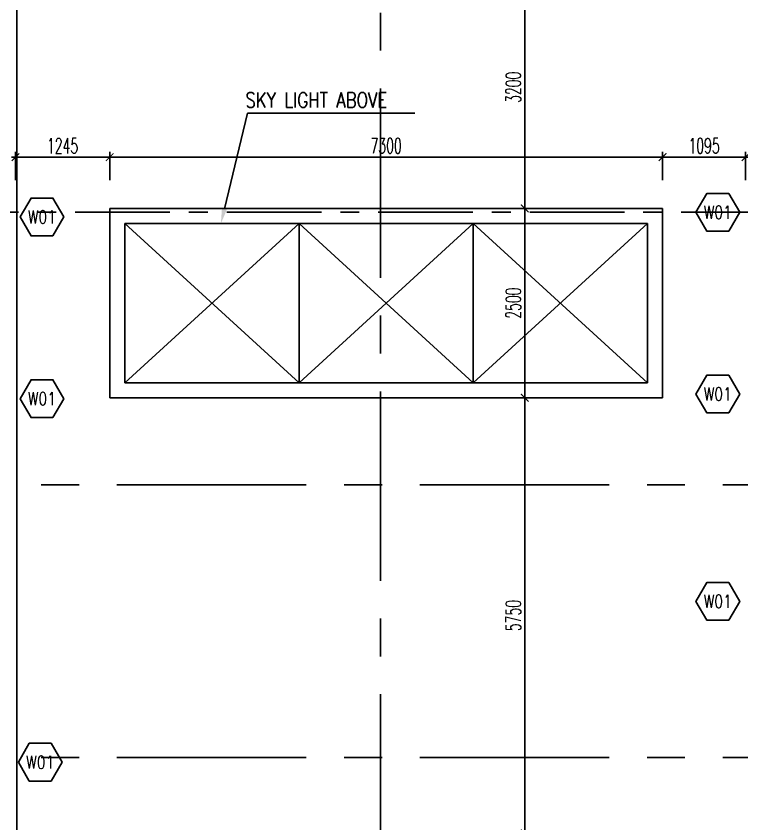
# Model space of a CAD drawing. Extents: x 88852.7 to 88945.7, y 39921.6 to 40001.1.
# Drawn here: x 88893.18 to 88902.76, y 39938.4 to 39949.07 of the extents above; entities that cross this region are included whole.
import ezdxf
from ezdxf.enums import TextEntityAlignment as Align

# ---------------------------------------------------------------- set-up
doc = ezdxf.new("R2010")
doc.units = 0
doc.header["$MEASUREMENT"] = 0
doc.header["$PDMODE"] = 34
doc.linetypes.add('CENTER', pattern=[2, 1.25, -0.25, 0.25, -0.25])
doc.linetypes.add('CENTERX2', pattern=[4, 2.5, -0.5, 0.5, -0.5])
doc.layers.get('0').update_dxf_attribs({"linetype": 'CONTINUOUS'})
doc.layers.get('DEFPOINTS').update_dxf_attribs({"linetype": 'CONTINUOUS'})
for name, color, linetype in [('AXES', 11, 'CENTERX2'), ('AXES1', 11, 'CENTER'), ('DIM', 4, 'CONTINUOUS'), ('RM-IND', 7, 'CONTINUOUS'), ('RM-NAME', 2, 'CONTINUOUS'), ('ROOF', 7, 'CONTINUOUS'), ('SkyLight', 7, 'CONTINUOUS'), ('WIN-BOX', 3, 'CONTINUOUS'), ('WIN-NO', 5, 'CONTINUOUS')]:
    doc.layers.add(name, color=color, linetype=linetype)
doc.styles.add('ROMANS', font='ROMANS.shx', dxfattribs={"width": 0.6})
doc.dimstyles.new('STANDARD in', dxfattribs={"dimtxt": 0.2, "dimasz": 0.1, "dimexe": 0.07, "dimexo": 0.07, "dimgap": 0.05, "dimtad": 1, "dimdec": 0, "dimlfac": 1000, "dimzin": 0, "dimdsep": 46, "dimtxsty": 'ROMANS', "dimblk": 'ARCHTICK', "dimcen": 0.05, "dimdle": 0.05, "dimclrd": 4, "dimclre": 4, "dimclrt": 2, "dimadec": 0, "dimazin": 0, "dimtfac": 1, "dimtdec": 0, "dimtmove": 2, "dimatfit": 3, "dimfxl": 0, "dimtolj": 1, "dimtzin": 0, "dimarcsym": 0})

# ---------------------------------------------------------------- blocks, each defined once
blk = doc.blocks.new('WW1')
at = {"layer": 'WIN-BOX'}
blk.add_lwpolyline([(144, -250), (289, 0), (144, 250), (-144, 250), (-289, 0), (-144, -250)], close=True, dxfattribs=at)
at = {"layer": 'WIN-NO', "style": 'ROMANS', "width": 0.8}
blk.add_attdef('W00', text='', height=170, dxfattribs=at).set_placement((0, 0), align=Align.MIDDLE)
blk = doc.blocks.new('_ARCHTICK')
at = {"color": 0, "linetype": 'ByBlock', "const_width": 0.15}
blk.add_lwpolyline([(-0.5, -0.5), (0.5, 0.5)], dxfattribs=at)
blk = doc.blocks.new('*D767')
at = {"layer": 'DEFPOINTS', "color": 0, "linetype": 'Continuous'}
for p in [(88894.415, 39947.208), (88894.415, 39946.836), (88901.715, 39946.836)]:
    blk.add_point(p, dxfattribs=at)
at = {"layer": 'DIM', "color": 4, "linetype": 'Continuous', "lineweight": -2}
for p, q in [((88894.415, 39946.906), (88894.415, 39947.278)), ((88901.715, 39946.906), (88901.715, 39947.278)), ((88901.765, 39947.208), (88894.365, 39947.208))]:
    blk.add_line(p, q, dxfattribs=at)
at = {"layer": 'DIM', "color": 4, "linetype": 'Continuous', "lineweight": -2, "xscale": 0.1, "yscale": 0.1, "zscale": 0.1, "rotation": 180}
blk.add_blockref('_ARCHTICK', (88894.415, 39947.208), dxfattribs=at)
at = {"layer": 'DIM', "color": 4, "linetype": 'Continuous', "lineweight": -2, "xscale": 0.1, "yscale": 0.1, "zscale": 0.1}
blk.add_blockref('_ARCHTICK', (88901.715, 39947.208), dxfattribs=at)
at = {"layer": 'DIM', "color": 2, "linetype": 'Continuous', "insert": (88898.065, 39947.358), "char_height": 0.2, "attachment_point": 5, "style": 'ROMANS'}
blk.add_mtext('\\A1;7300', dxfattribs=at)
blk = doc.blocks.new('*D768')
at = {"layer": 'DEFPOINTS', "color": 0, "linetype": 'Continuous'}
for p in [(88893.17, 39947.208), (88893.17, 39946.836), (88894.415, 39946.836)]:
    blk.add_point(p, dxfattribs=at)
at = {"layer": 'DIM', "color": 4, "linetype": 'Continuous', "lineweight": -2}
for p, q in [((88893.17, 39946.906), (88893.17, 39947.278)), ((88894.415, 39946.906), (88894.415, 39947.278)), ((88894.465, 39947.208), (88893.12, 39947.208))]:
    blk.add_line(p, q, dxfattribs=at)
at = {"layer": 'DIM', "color": 4, "linetype": 'Continuous', "lineweight": -2, "xscale": 0.1, "yscale": 0.1, "zscale": 0.1, "rotation": 180}
blk.add_blockref('_ARCHTICK', (88893.17, 39947.208), dxfattribs=at)
at = {"layer": 'DIM', "color": 4, "linetype": 'Continuous', "lineweight": -2, "xscale": 0.1, "yscale": 0.1, "zscale": 0.1}
blk.add_blockref('_ARCHTICK', (88894.415, 39947.208), dxfattribs=at)
at = {"layer": 'DIM', "color": 2, "linetype": 'Continuous', "insert": (88893.793, 39947.358), "char_height": 0.2, "attachment_point": 5, "style": 'ROMANS'}
blk.add_mtext('\\A1;1245', dxfattribs=at)
blk = doc.blocks.new('*D769')
at = {"layer": 'DEFPOINTS', "color": 0, "linetype": 'Continuous'}
for p in [(88901.715, 39947.208), (88901.715, 39946.836), (88902.81, 39946.836)]:
    blk.add_point(p, dxfattribs=at)
at = {"layer": 'DIM', "color": 4, "linetype": 'Continuous', "lineweight": -2}
for p, q in [((88901.715, 39946.906), (88901.715, 39947.278)), ((88902.81, 39946.906), (88902.81, 39947.278)), ((88902.86, 39947.208), (88901.665, 39947.208))]:
    blk.add_line(p, q, dxfattribs=at)
at = {"layer": 'DIM', "color": 4, "linetype": 'Continuous', "lineweight": -2, "xscale": 0.1, "yscale": 0.1, "zscale": 0.1, "rotation": 180}
blk.add_blockref('_ARCHTICK', (88901.715, 39947.208), dxfattribs=at)
at = {"layer": 'DIM', "color": 4, "linetype": 'Continuous', "lineweight": -2, "xscale": 0.1, "yscale": 0.1, "zscale": 0.1}
blk.add_blockref('_ARCHTICK', (88902.81, 39947.208), dxfattribs=at)
at = {"layer": 'DIM', "color": 2, "linetype": 'Continuous', "insert": (88902.263, 39947.358), "char_height": 0.2, "attachment_point": 5, "style": 'ROMANS'}
blk.add_mtext('\\A1;1095', dxfattribs=at)
blk = doc.blocks.new('*D770')
at = {"layer": 'DEFPOINTS', "color": 0, "linetype": 'Continuous'}
for p in [(88899.895, 39944.03), (88900.326, 39944.03), (88900.326, 39938.28)]:
    blk.add_point(p, dxfattribs=at)
at = {"layer": 'DIM', "color": 4, "linetype": 'Continuous', "lineweight": -2}
for p, q in [((88899.895, 39938.23), (88899.895, 39944.08)), ((88900.256, 39944.03), (88899.825, 39944.03)), ((88900.256, 39938.28), (88899.825, 39938.28))]:
    blk.add_line(p, q, dxfattribs=at)
at = {"layer": 'DIM', "color": 4, "linetype": 'Continuous', "lineweight": -2, "xscale": 0.1, "yscale": 0.1, "zscale": 0.1}
for p, rotation in [((88899.895, 39944.03), 90), ((88899.895, 39938.28), 270)]:
    blk.add_blockref('_ARCHTICK', p, dxfattribs=dict(at, rotation=rotation))
at = {"layer": 'DIM', "color": 2, "linetype": 'Continuous', "insert": (88899.745, 39941.155), "char_height": 0.2, "attachment_point": 5, "rotation": 90, "style": 'ROMANS'}
blk.add_mtext('\\A1;5750', dxfattribs=at)
blk = doc.blocks.new('*D771')
at = {"layer": 'DEFPOINTS', "color": 0, "linetype": 'Continuous'}
for p in [(88899.895, 39946.53), (88900.326, 39946.53), (88900.326, 39944.03)]:
    blk.add_point(p, dxfattribs=at)
at = {"layer": 'DIM', "color": 4, "linetype": 'Continuous', "lineweight": -2}
for p, q in [((88900.256, 39946.53), (88899.825, 39946.53)), ((88899.895, 39943.98), (88899.895, 39946.58)), ((88900.256, 39944.03), (88899.825, 39944.03))]:
    blk.add_line(p, q, dxfattribs=at)
at = {"layer": 'DIM', "color": 4, "linetype": 'Continuous', "lineweight": -2, "xscale": 0.1, "yscale": 0.1, "zscale": 0.1}
for p, rotation in [((88899.895, 39946.53), 90), ((88899.895, 39944.03), 270)]:
    blk.add_blockref('_ARCHTICK', p, dxfattribs=dict(at, rotation=rotation))
at = {"layer": 'DIM', "color": 2, "linetype": 'Continuous', "insert": (88899.745, 39945.28), "char_height": 0.2, "attachment_point": 5, "rotation": 90, "style": 'ROMANS'}
blk.add_mtext('\\A1;2500', dxfattribs=at)
blk = doc.blocks.new('*D772')
at = {"layer": 'DEFPOINTS', "color": 0, "linetype": 'Continuous'}
for p in [(88899.895, 39949.73), (88900.326, 39949.73), (88900.326, 39946.53)]:
    blk.add_point(p, dxfattribs=at)
at = {"layer": 'DIM', "color": 4, "linetype": 'Continuous', "lineweight": -2}
for p, q in [((88900.256, 39949.73), (88899.825, 39949.73)), ((88899.895, 39946.48), (88899.895, 39949.78)), ((88900.256, 39946.53), (88899.825, 39946.53))]:
    blk.add_line(p, q, dxfattribs=at)
at = {"layer": 'DIM', "color": 4, "linetype": 'Continuous', "lineweight": -2, "xscale": 0.1, "yscale": 0.1, "zscale": 0.1}
for p, rotation in [((88899.895, 39949.73), 90), ((88899.895, 39946.53), 270)]:
    blk.add_blockref('_ARCHTICK', p, dxfattribs=dict(at, rotation=rotation))
at = {"layer": 'DIM', "color": 2, "linetype": 'Continuous', "insert": (88899.745, 39948.13), "char_height": 0.2, "attachment_point": 5, "rotation": 90, "style": 'ROMANS'}
blk.add_mtext('\\A1;3200', dxfattribs=at)

msp = doc.modelspace()

# ---------------------------------------------------------------- linework, layer by layer
at = {"layer": 'AXES'}
for p, q in [((88897.9903, 39921.6153), (88897.9903, 40000.4279)), ((88893.1903, 39921.6153), (88893.1903, 40000.0779)), ((88945.0103, 39942.8796), (88876.9703, 39942.8796)), ((88945.0103, 39939.2796), (88876.9703, 39939.2796))]:
    msp.add_line(p, q, dxfattribs=at)
at = {"layer": 'AXES1'}
msp.add_line((88935.2103, 39946.4796), (88876.9703, 39946.4796), dxfattribs=at)
at = {"layer": 'RM-IND'}
for p, q in [((88895.9295, 39946.524), (88896.2346, 39947.7868)), ((88896.2346, 39947.7868), (88898.4437, 39947.7868))]:
    msp.add_line(p, q, dxfattribs=at)
msp.add_solid([(88895.9619, 39946.5161), (88895.8971, 39946.5318), (88895.8826, 39946.3296)], dxfattribs=at)
at = {"layer": 'ROOF'}
msp.add_line((88893.1903, 39949.7296), (88893.1903, 39936.0796), dxfattribs=at)
at = {"layer": 'SkyLight'}
for p, q in [((88894.4153, 39946.5296), (88894.4153, 39944.0296)), ((88901.7153, 39946.5296), (88894.4153, 39946.5296)), ((88901.7153, 39944.0296), (88901.7153, 39946.5296)), ((88894.6153, 39946.3296), (88896.9153, 39944.2296)), ((88896.9153, 39946.3296), (88894.6153, 39944.2296)), ((88894.6153, 39946.3296), (88894.6153, 39944.2296)), ((88901.5153, 39946.3296), (88894.6153, 39946.3296)), ((88896.9153, 39944.2296), (88896.9153, 39946.3296)), ((88896.9153, 39944.2296), (88896.9153, 39946.3296)), ((88896.9153, 39944.2296), (88899.2153, 39946.3296)), ((88899.2153, 39944.2296), (88896.9153, 39946.3296)), ((88899.2153, 39944.2296), (88899.2153, 39946.3296)), ((88899.2153, 39944.2296), (88899.2153, 39946.3296)), ((88899.2153, 39946.3296), (88901.5153, 39944.2296)), ((88901.5153, 39946.3296), (88899.2153, 39944.2296)), ((88901.5153, 39944.2296), (88901.5153, 39946.3296)), ((88894.6153, 39944.2296), (88901.5153, 39944.2296)), ((88894.4153, 39944.0296), (88901.7153, 39944.0296))]:
    msp.add_line(p, q, dxfattribs=at)

# ---------------------------------------------------------------- block references
at = {"layer": 'WIN-NO', "xscale": 0.001, "yscale": 0.001, "zscale": 0.001}
for p in [(88902.4437, 39946.4796), (88893.5202, 39946.4183), (88893.5202, 39944.0183), (88902.4437, 39944.0796), (88902.4437, 39941.3421), (88893.4978, 39939.2183)]:
    msp.add_blockref('WW1', p, dxfattribs=at).add_auto_attribs({'W00': 'W01'})

# ---------------------------------------------------------------- texts
at = {"layer": 'RM-NAME', "style": 'ROMANS', "width": 0.8}
msp.add_text('SKY LIGHT ABOVE', height=0.2, dxfattribs=at).set_placement((88896.2075, 39947.9618), align=Align.MIDDLE_LEFT)

# ---------------------------------------------------------------- dimensions: what is measured, and where the dimension line sits
at = {"layer": 'DIM', "color": 0, "linetype": 'Continuous'}
for base, p1, p2, picture, middle in [((88899.8949, 39949.7296), (88900.3262, 39946.5296), (88900.3262, 39949.7296), '*D772', (88899.7449, 39948.1296)), ((88899.8949, 39946.5296), (88900.3262, 39944.0296), (88900.3262, 39946.5296), '*D771', (88899.7449, 39945.2796)), ((88899.8949, 39944.0296), (88900.3262, 39938.2796), (88900.3262, 39944.0296), '*D770', (88899.7449, 39941.1546))]:
    dim = msp.add_linear_dim(base=base, p1=p1, p2=p2, angle=90, dimstyle='STANDARD in', dxfattribs=at)
    dim.commit()
    dim.dimension.update_dxf_attribs({"geometry": picture, "text_midpoint": middle})
at = {"layer": 'DIM', "linetype": 'Continuous'}
for base, p1, p2, picture, middle in [((88893.1703, 39947.2076), (88894.4153, 39946.8363), (88893.1703, 39946.8363), '*D768', (88893.7928, 39947.3576)), ((88894.4153, 39947.2076), (88901.7153, 39946.8363), (88894.4153, 39946.8363), '*D767', (88898.0653, 39947.3576)), ((88901.7153, 39947.2076), (88902.8103, 39946.8363), (88901.7153, 39946.8363), '*D769', (88902.2628, 39947.3576))]:
    dim = msp.add_linear_dim(base=base, p1=p1, p2=p2, dimstyle='STANDARD in', dxfattribs=at)
    dim.commit()
    dim.dimension.update_dxf_attribs({"geometry": picture, "text_midpoint": middle})

doc.saveas('drawing.dxf')
